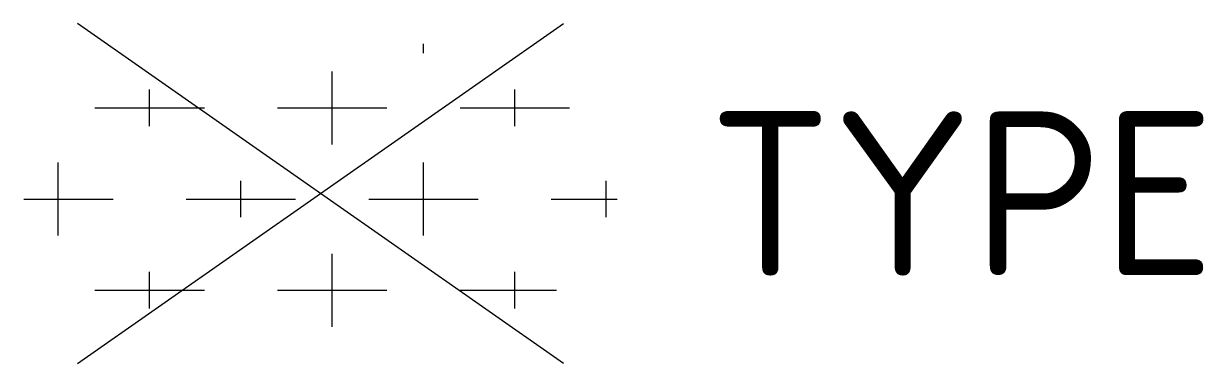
# Model space of a CAD drawing. Header units: metres. Extents: x -3.3 to 9.7, y -1.9 to 1.9.
import ezdxf
from ezdxf.enums import TextEntityAlignment as Align

# ---------------------------------------------------------------- set-up
doc = ezdxf.new("R2010")
doc.units = ezdxf.units.M
doc.layers.get('0').update_dxf_attribs({"lineweight": 25})
doc.styles.add('NLCS-ISO', font='NLCS-ISO.ttf')

msp = doc.modelspace()

# ---------------------------------------------------------------- hatches: boundary and pattern name
h = msp.add_hatch()
h.set_pattern_fill('AGR-BOSPLANTSOEN-SO', color=256, style=0, pattern_type=2)
h.set_pattern_definition([(0, (-20.4739, -93.0631), (1, 1), [1.2, -0.8]), (90, (-19.874, -93.463), (-4, 2e-16), [0.8, -1.2]), (90, (-18.874, -92.463), (-4, 2e-16), [0.8, -1.2]), (90, (-17.874, -93.263), (-4, 2e-16), [0.4, -1.6]), (90, (-16.874, -92.263), (-4, 2e-16), [0.4, -1.6])])
edge = h.paths.add_edge_path()
edge.add_ellipse((0, 0), major_axis=(-3.25, 0), ratio=0.538462, start_angle=0, end_angle=360, ccw=False)

# ---------------------------------------------------------------- linework, layer by layer
for p, q in [((-2.662, -1.864), (2.662, 1.864)), ((2.662, -1.864), (-2.662, 1.864))]:
    msp.add_line(p, q)

# ---------------------------------------------------------------- texts
at = {"style": 'NLCS-ISO'}
msp.add_attdef('TYPE', text='', height=1.8, dxfattribs=at).set_placement((4.25, 0), align=Align.MIDDLE_LEFT)

doc.saveas('drawing.dxf')
